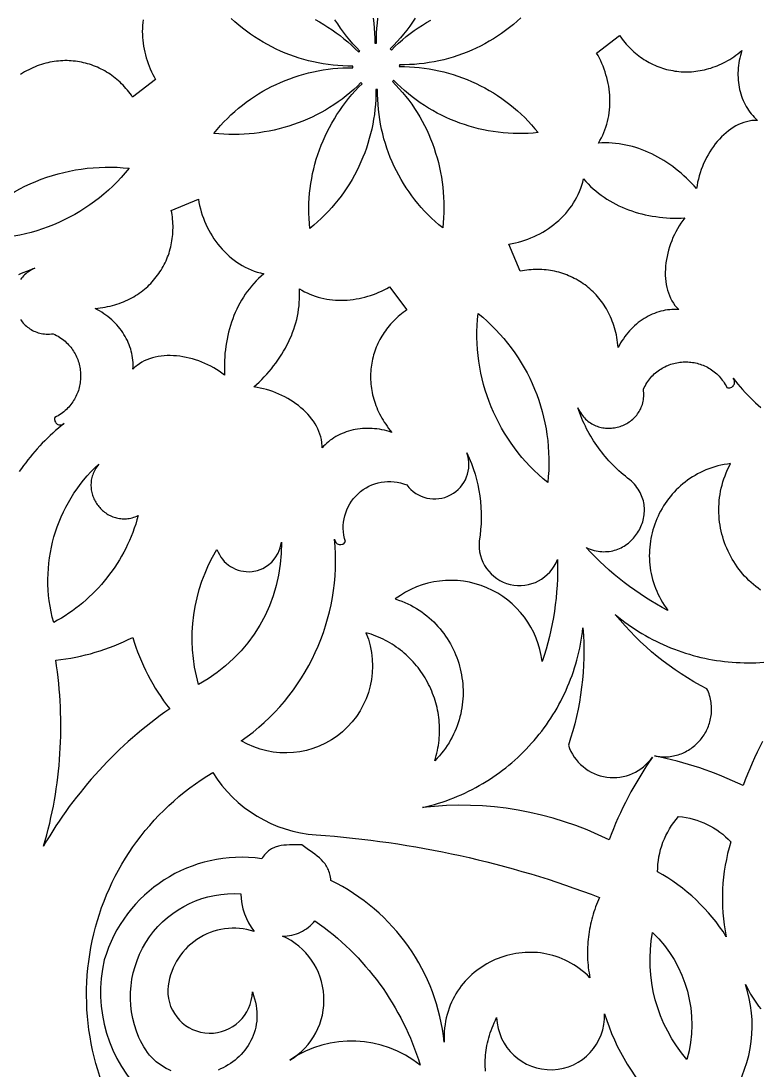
# Model space of a CAD drawing. Extents: x -340 to 340, y -265 to 265.
# Drawn here: x -31 to 33.5, y -87.5 to 3.9 of the extents above; entities that cross this region are included whole.
import ezdxf

# ---------------------------------------------------------------- set-up
doc = ezdxf.new("R2010")
doc.units = 0
doc.layers.add('LAYER_1', color=18, linetype='CONTINUOUS')

msp = doc.modelspace()

# ---------------------------------------------------------------- linework, layer by layer
at = {"layer": 'LAYER_1'}
for points in [[(-20.315, 4.05), (-20.344, 3.795), (-20.364, 3.539), (-20.376, 3.282), (-20.379, 3.025), (-20.373, 2.767), (-20.359, 2.509), (-20.337, 2.252), (-20.306, 1.995), (-20.268, 1.739), (-20.221, 1.484), (-20.167, 1.23), (-20.105, 0.978), (-20.035, 0.729), (-19.957, 0.481), (-19.873, 0.236), (-19.781, -0.006), (-19.681, -0.244), (-19.575, -0.48), (-19.462, -0.711), (-19.342, -0.939), (-19.216, -1.162), (-21.221, -2.692), (-21.331, -2.533), (-21.444, -2.378), (-21.56, -2.226), (-21.679, -2.079), (-21.802, -1.934), (-21.928, -1.794), (-22.057, -1.658), (-22.188, -1.525), (-22.323, -1.396), (-22.46, -1.271), (-22.6, -1.151), (-22.743, -1.034), (-22.888, -0.921), (-23.036, -0.812), (-23.186, -0.708), (-23.339, -0.607), (-23.493, -0.511), (-23.65, -0.419), (-23.809, -0.331), (-23.97, -0.247), (-24.133, -0.168), (-24.298, -0.093), (-24.465, -0.023), (-24.633, 0.043), (-24.803, 0.105), (-24.975, 0.162), (-25.148, 0.214), (-25.322, 0.262), (-25.498, 0.305), (-25.675, 0.344), (-25.853, 0.378), (-26.032, 0.407), (-26.213, 0.431), (-26.394, 0.451), (-26.576, 0.466), (-26.759, 0.476), (-26.942, 0.481), (-27.127, 0.481), (-27.311, 0.476), (-27.497, 0.466), (-27.682, 0.451), (-27.869, 0.431), (-28.055, 0.406), (-28.241, 0.376), (-28.428, 0.34), (-28.614, 0.3), (-28.801, 0.254), (-28.987, 0.202), (-29.173, 0.146), (-29.359, 0.084), (-29.545, 0.016), (-29.73, -0.057), (-29.915, -0.135), (-30.098, -0.219), (-30.282, -0.308), (-30.464, -0.403), (-30.646, -0.504), (-30.827, -0.61), (-31.007, -0.722)], [(12.624, 4.211), (12.305, 3.92), (11.978, 3.639), (11.643, 3.368), (11.302, 3.107), (10.953, 2.856), (10.598, 2.615), (10.236, 2.385), (9.868, 2.165), (9.494, 1.955), (9.114, 1.757), (8.729, 1.569), (8.339, 1.392), (7.944, 1.226), (7.544, 1.071), (7.14, 0.927), (6.731, 0.795), (6.319, 0.674), (5.902, 0.564), (5.483, 0.467), (5.06, 0.381), (4.634, 0.307), (4.206, 0.245), (3.775, 0.195), (3.342, 0.158), (2.907, 0.133), (2.471, 0.12), (2.033, 0.12), (2.035, 0.045), (2.031, -0.03), (2.469, -0.033), (2.905, -0.048), (3.34, -0.075), (3.772, -0.115), (4.203, -0.167), (4.631, -0.231), (5.056, -0.307), (5.479, -0.395), (5.899, -0.494), (6.315, -0.605), (6.727, -0.728), (7.136, -0.862), (7.541, -1.008), (7.941, -1.164), (8.337, -1.332), (8.728, -1.511), (9.115, -1.701), (9.495, -1.901), (9.871, -2.113), (10.24, -2.335), (10.604, -2.567), (10.961, -2.81), (11.312, -3.063), (11.657, -3.327), (11.994, -3.6), (12.324, -3.884), (12.647, -4.177), (12.962, -4.481), (13.269, -4.794), (13.568, -5.116), (13.859, -5.449), (14.141, -5.79), (13.7, -5.83), (13.26, -5.858), (12.82, -5.872), (12.382, -5.875), (11.945, -5.864), (11.51, -5.841), (11.076, -5.806), (10.644, -5.759), (10.215, -5.699), (9.788, -5.628), (9.364, -5.545), (8.943, -5.45), (8.526, -5.343), (8.111, -5.224), (7.701, -5.095), (7.294, -4.953), (6.892, -4.801), (6.494, -4.637), (6.101, -4.462), (5.713, -4.276), (5.33, -4.08), (4.953, -3.872), (4.581, -3.654), (4.215, -3.425), (3.855, -3.186), (3.502, -2.937), (3.156, -2.677), (2.816, -2.407), (2.483, -2.127), (2.158, -1.837), (1.84, -1.537), (1.531, -1.227), (1.48, -1.282), (1.425, -1.333), (1.733, -1.645), (2.03, -1.965), (2.316, -2.293), (2.592, -2.628), (2.858, -2.971), (3.113, -3.321), (3.357, -3.677), (3.59, -4.04), (3.813, -4.41), (4.024, -4.786), (4.225, -5.167), (4.415, -5.554), (4.594, -5.946), (4.761, -6.344), (4.918, -6.746), (5.063, -7.153), (5.198, -7.565), (5.321, -7.98), (5.432, -8.4), (5.532, -8.823), (5.621, -9.249), (5.698, -9.679), (5.764, -10.111), (5.818, -10.546), (5.86, -10.984), (5.891, -11.424), (5.91, -11.866), (5.917, -12.309), (5.912, -12.754), (5.895, -13.2), (5.866, -13.647), (5.826, -14.095), (5.488, -13.818), (5.159, -13.532), (4.84, -13.238), (4.53, -12.934), (4.229, -12.623), (3.939, -12.304), (3.658, -11.977), (3.387, -11.642), (3.126, -11.301), (2.875, -10.952), (2.634, -10.597), (2.404, -10.235), (2.184, -9.867), (1.974, -9.493), (1.775, -9.113), (1.587, -8.728), (1.41, -8.338), (1.244, -7.943), (1.089, -7.543), (0.946, -7.139), (0.813, -6.73), (0.693, -6.318), (0.583, -5.901), (0.486, -5.482), (0.4, -5.059), (0.326, -4.633), (0.264, -4.205), (0.214, -3.774), (0.177, -3.341), (0.151, -2.906), (0.139, -2.47), (0.139, -2.032), (0.064, -2.034), (-0.011, -2.03), (-0.014, -2.468), (-0.029, -2.904), (-0.057, -3.339), (-0.096, -3.771), (-0.148, -4.202), (-0.212, -4.63), (-0.288, -5.055), (-0.376, -5.478), (-0.475, -5.898), (-0.587, -6.314), (-0.709, -6.727), (-0.843, -7.135), (-0.989, -7.54), (-1.145, -7.941), (-1.313, -8.336), (-1.492, -8.728), (-1.682, -9.114), (-1.882, -9.495), (-2.094, -9.87), (-2.316, -10.239), (-2.548, -10.603), (-2.791, -10.961), (-3.044, -11.311), (-3.308, -11.656), (-3.581, -11.993), (-3.865, -12.323), (-4.158, -12.646), (-4.462, -12.961), (-4.775, -13.268), (-5.097, -13.567), (-5.43, -13.858), (-5.771, -14.14), (-5.812, -13.699), (-5.839, -13.259), (-5.854, -12.819), (-5.856, -12.381), (-5.845, -11.944), (-5.822, -11.509), (-5.787, -11.075), (-5.74, -10.643), (-5.681, -10.214), (-5.609, -9.787), (-5.526, -9.363), (-5.431, -8.942), (-5.324, -8.525), (-5.206, -8.111), (-5.076, -7.7), (-4.935, -7.294), (-4.782, -6.891), (-4.618, -6.494), (-4.443, -6.1), (-4.258, -5.712), (-4.061, -5.329), (-3.854, -4.952), (-3.635, -4.58), (-3.407, -4.214), (-3.167, -3.855), (-2.918, -3.501), (-2.658, -3.155), (-2.388, -2.815), (-2.108, -2.482), (-1.818, -2.157), (-1.518, -1.84), (-1.208, -1.53), (-1.264, -1.479), (-1.314, -1.424), (-1.627, -1.732), (-1.948, -2.03), (-2.278, -2.317), (-2.616, -2.594), (-2.961, -2.861), (-3.315, -3.117), (-3.675, -3.363), (-4.043, -3.598), (-4.417, -3.822), (-4.798, -4.036), (-5.185, -4.239), (-5.577, -4.431), (-5.975, -4.612), (-6.378, -4.782), (-6.785, -4.94), (-7.198, -5.088), (-7.614, -5.224), (-8.034, -5.349), (-8.458, -5.462), (-8.885, -5.564), (-9.315, -5.654), (-9.747, -5.732), (-10.182, -5.799), (-10.619, -5.853), (-11.058, -5.896), (-11.498, -5.927), (-11.939, -5.945), (-12.38, -5.952), (-12.822, -5.946), (-13.265, -5.927), (-13.707, -5.897), (-14.149, -5.853), (-13.865, -5.513), (-13.573, -5.182), (-13.273, -4.86), (-12.964, -4.548), (-12.648, -4.246), (-12.324, -3.953), (-11.993, -3.671), (-11.654, -3.398), (-11.309, -3.135), (-10.957, -2.883), (-10.598, -2.641), (-10.234, -2.41), (-9.863, -2.189), (-9.487, -1.978), (-9.105, -1.779), (-8.719, -1.59), (-8.327, -1.412), (-7.93, -1.246), (-7.529, -1.09), (-7.124, -0.946), (-6.714, -0.814), (-6.301, -0.692), (-5.884, -0.583), (-5.464, -0.485), (-5.041, -0.399), (-4.615, -0.325), (-4.186, -0.263), (-3.756, -0.213), (-3.322, -0.176), (-2.888, -0.151), (-2.451, -0.138), (-2.013, -0.138), (-2.015, -0.063), (-2.011, 0.012), (-2.449, 0.015), (-2.885, 0.03), (-3.32, 0.057), (-3.752, 0.097), (-4.183, 0.149), (-4.611, 0.213), (-5.037, 0.289), (-5.459, 0.377), (-5.879, 0.476), (-6.295, 0.587), (-6.708, 0.71), (-7.116, 0.844), (-7.521, 0.99), (-7.922, 1.146), (-8.318, 1.314), (-8.709, 1.493), (-9.095, 1.683), (-9.476, 1.883), (-9.851, 2.095), (-10.221, 2.317), (-10.584, 2.549), (-10.942, 2.792), (-11.293, 3.045), (-11.637, 3.309), (-11.974, 3.582), (-12.304, 3.866), (-12.627, 4.159)], [(-5.311, 4.062), (-4.933, 3.854), (-4.561, 3.636), (-4.195, 3.408), (-3.836, 3.168), (-3.482, 2.919), (-3.136, 2.659), (-2.796, 2.389), (-2.463, 2.109), (-2.138, 1.819), (-1.821, 1.519), (-1.511, 1.209), (-1.46, 1.265), (-1.406, 1.315), (-1.713, 1.628), (-2.011, 1.949), (-2.298, 2.278), (-2.575, 2.616), (-2.842, 2.962), (-3.098, 3.316), (-3.344, 3.676), (-3.579, 4.044)], [(-0.244, 4.187), (-0.194, 3.756), (-0.157, 3.323), (-0.132, 2.888), (-0.119, 2.452), (-0.119, 2.014), (-0.044, 2.016), (0.031, 2.012), (0.034, 2.45), (0.049, 2.886), (0.076, 3.321), (0.116, 3.753), (0.168, 4.184)], [(3.426, 4.196), (3.187, 3.837), (2.938, 3.483), (2.678, 3.137), (2.408, 2.797), (2.128, 2.464), (1.838, 2.139), (1.538, 1.822), (1.228, 1.512), (1.283, 1.461), (1.334, 1.406), (1.646, 1.714), (1.966, 2.011), (2.294, 2.298), (2.629, 2.574), (2.972, 2.839), (3.322, 3.094), (3.678, 3.338), (4.041, 3.571), (4.411, 3.794), (4.786, 4.006)], [(-31.135, -18.147), (-30.911, -18.045), (-30.686, -17.947), (-30.458, -17.854), (-30.228, -17.765), (-29.997, -17.68), (-29.763, -17.6), (-29.907, -17.669), (-30.045, -17.742), (-30.176, -17.82), (-30.301, -17.903), (-30.419, -17.989), (-30.532, -18.08), (-30.637, -18.174), (-30.737, -18.271), (-30.831, -18.372), (-30.918, -18.476), (-31, -18.583)], [(-30.99, -22.076), (-30.917, -22.18), (-30.839, -22.281), (-30.757, -22.379), (-30.67, -22.473), (-30.58, -22.563), (-30.485, -22.649), (-30.386, -22.731), (-30.284, -22.809), (-30.177, -22.883), (-30.067, -22.952), (-29.952, -23.016), (-29.834, -23.075), (-29.713, -23.128), (-29.587, -23.177), (-29.458, -23.219), (-29.326, -23.256), (-29.19, -23.287), (-29.05, -23.311), (-28.907, -23.329), (-28.761, -23.34), (-28.612, -23.345), (-28.459, -23.343), (-28.303, -23.333), (-28.144, -23.316), (-28, -23.383), (-27.861, -23.454), (-27.726, -23.53), (-27.596, -23.609), (-27.47, -23.692), (-27.348, -23.779), (-27.231, -23.87), (-27.118, -23.964), (-27.01, -24.062), (-26.906, -24.162), (-26.807, -24.266), (-26.712, -24.372), (-26.622, -24.482), (-26.536, -24.594), (-26.454, -24.708), (-26.377, -24.825), (-26.305, -24.945), (-26.237, -25.066), (-26.173, -25.189), (-26.114, -25.314), (-26.06, -25.441), (-26.009, -25.569), (-25.964, -25.699), (-25.923, -25.83), (-25.886, -25.963), (-25.854, -26.096), (-25.827, -26.23), (-25.804, -26.365), (-25.785, -26.501), (-25.771, -26.637), (-25.761, -26.774), (-25.756, -26.91), (-25.756, -27.047), (-25.76, -27.184), (-25.769, -27.321), (-25.782, -27.457), (-25.799, -27.593), (-25.821, -27.728), (-25.848, -27.863), (-25.879, -27.996), (-25.915, -28.129), (-25.955, -28.261), (-26, -28.391), (-26.05, -28.52), (-26.104, -28.647), (-26.162, -28.773), (-26.225, -28.897), (-26.293, -29.019), (-26.365, -29.139), (-26.442, -29.257), (-26.523, -29.372), (-26.609, -29.485), (-26.7, -29.595), (-26.795, -29.703), (-26.895, -29.807), (-26.999, -29.909), (-27.108, -30.008), (-27.221, -30.103), (-27.339, -30.195), (-27.462, -30.283), (-27.589, -30.368), (-27.721, -30.449), (-27.857, -30.525), (-27.998, -30.598), (-28.021, -30.689), (-28.027, -30.776), (-28.018, -30.859), (-27.996, -30.937), (-27.961, -31.008), (-27.916, -31.073), (-27.861, -31.13), (-27.799, -31.178), (-27.73, -31.216), (-27.656, -31.243), (-27.579, -31.258), (-27.499, -31.261), (-27.419, -31.25), (-27.34, -31.225), (-27.262, -31.184), (-27.189, -31.127), (-27.442, -31.331), (-27.69, -31.538), (-27.935, -31.749), (-28.176, -31.964), (-28.412, -32.182), (-28.645, -32.404), (-28.873, -32.629), (-29.097, -32.858), (-29.317, -33.09), (-29.533, -33.325), (-29.744, -33.564), (-29.951, -33.805), (-30.154, -34.05), (-30.352, -34.297), (-30.546, -34.548), (-30.736, -34.801), (-30.922, -35.058), (-31.103, -35.317)], [(33.524, -45.645), (33.309, -45.488), (33.1, -45.326), (32.896, -45.157), (32.698, -44.982), (32.506, -44.801), (32.32, -44.615), (32.139, -44.423), (31.965, -44.226), (31.797, -44.024), (31.636, -43.817), (31.48, -43.605), (31.331, -43.389), (31.189, -43.168), (31.054, -42.944), (30.925, -42.715), (30.804, -42.483), (30.689, -42.246), (30.582, -42.007), (30.482, -41.764), (30.389, -41.518), (30.304, -41.269), (30.226, -41.017), (30.156, -40.763), (30.094, -40.507), (30.04, -40.248), (29.994, -39.987), (29.956, -39.724), (29.926, -39.46), (29.904, -39.194), (29.891, -38.927), (29.887, -38.659), (29.891, -38.39), (29.904, -38.12), (29.926, -37.849), (29.956, -37.578), (29.996, -37.307), (30.045, -37.036), (30.104, -36.764), (30.171, -36.493), (30.249, -36.223), (30.336, -35.953), (30.432, -35.684), (30.539, -35.417), (30.655, -35.15), (30.781, -34.885), (30.918, -34.621), (30.632, -34.66), (30.351, -34.708), (30.074, -34.765), (29.802, -34.831), (29.535, -34.906), (29.273, -34.989), (29.016, -35.08), (28.765, -35.179), (28.518, -35.286), (28.277, -35.401), (28.041, -35.522), (27.811, -35.652), (27.586, -35.788), (27.367, -35.931), (27.153, -36.08), (26.946, -36.236), (26.744, -36.398), (26.548, -36.566), (26.358, -36.74), (26.175, -36.92), (25.998, -37.105), (25.827, -37.295), (25.662, -37.49), (25.504, -37.691), (25.352, -37.895), (25.207, -38.105), (25.069, -38.318), (24.938, -38.536), (24.813, -38.757), (24.696, -38.982), (24.586, -39.211), (24.482, -39.443), (24.386, -39.678), (24.297, -39.916), (24.216, -40.156), (24.142, -40.399), (24.076, -40.645), (24.017, -40.892), (23.967, -41.142), (23.923, -41.393), (23.888, -41.645), (23.861, -41.899), (23.842, -42.154), (23.831, -42.41), (23.828, -42.667), (23.834, -42.924), (23.848, -43.182), (23.87, -43.44), (23.901, -43.697), (23.941, -43.955), (23.99, -44.212), (24.047, -44.468), (24.113, -44.724), (24.188, -44.978), (24.272, -45.231), (24.366, -45.483), (24.468, -45.733), (24.58, -45.982), (24.702, -46.228), (24.833, -46.472), (24.973, -46.714), (25.123, -46.953), (25.283, -47.19), (25.453, -47.423), (24.952, -47.157), (24.459, -46.88), (23.972, -46.592), (23.492, -46.294), (23.018, -45.985), (22.552, -45.666), (22.094, -45.336), (21.643, -44.997), (21.199, -44.647), (20.763, -44.288), (20.336, -43.919), (19.916, -43.54), (19.505, -43.152), (19.103, -42.755), (18.709, -42.348), (18.324, -41.933), (18.498, -42.01), (18.672, -42.078), (18.845, -42.136), (19.017, -42.185), (19.187, -42.225), (19.356, -42.257), (19.524, -42.279), (19.689, -42.293), (19.853, -42.299), (20.015, -42.297), (20.175, -42.288), (20.332, -42.27), (20.488, -42.245), (20.64, -42.213), (20.79, -42.175), (20.937, -42.129), (21.082, -42.077), (21.223, -42.018), (21.361, -41.953), (21.496, -41.883), (21.627, -41.806), (21.755, -41.724), (21.879, -41.637), (21.999, -41.545), (22.115, -41.448), (22.228, -41.346), (22.335, -41.239), (22.439, -41.129), (22.538, -41.014), (22.632, -40.895), (22.722, -40.773), (22.807, -40.647), (22.886, -40.518), (22.961, -40.386), (23.03, -40.251), (23.094, -40.114), (23.152, -39.974), (23.204, -39.832), (23.251, -39.688), (23.292, -39.542), (23.326, -39.394), (23.354, -39.245), (23.376, -39.095), (23.392, -38.944), (23.4, -38.792), (23.402, -38.64), (23.398, -38.487), (23.386, -38.334), (23.367, -38.181), (23.34, -38.029), (23.306, -37.877), (23.265, -37.725), (23.216, -37.575), (23.159, -37.425), (23.094, -37.277), (23.021, -37.13), (22.939, -36.985), (22.85, -36.842), (22.752, -36.701), (22.645, -36.563), (22.529, -36.427), (22.405, -36.293), (22.271, -36.163), (22.129, -36.036), (21.932, -35.886), (21.738, -35.733), (21.548, -35.576), (21.361, -35.416), (21.177, -35.252), (20.997, -35.086), (20.82, -34.916), (20.646, -34.743), (20.476, -34.566), (20.309, -34.387), (20.146, -34.205), (19.986, -34.019), (19.83, -33.831), (19.678, -33.64), (19.529, -33.446), (19.384, -33.249), (19.242, -33.049), (19.105, -32.847), (18.971, -32.643), (18.841, -32.435), (18.715, -32.226), (18.593, -32.013), (18.475, -31.799), (18.361, -31.582), (18.251, -31.363), (18.145, -31.141), (18.044, -30.918), (17.946, -30.692), (17.853, -30.464), (17.764, -30.235), (17.679, -30.003), (17.598, -29.769), (17.667, -29.914), (17.741, -30.051), (17.819, -30.183), (17.901, -30.307), (17.988, -30.426), (18.078, -30.538), (18.172, -30.644), (18.27, -30.744), (18.371, -30.837), (18.475, -30.925), (18.581, -31.006), (18.691, -31.082), (18.803, -31.151), (18.918, -31.215), (19.034, -31.273), (19.153, -31.325), (19.273, -31.372), (19.395, -31.413), (19.518, -31.448), (19.642, -31.478), (19.768, -31.502), (19.894, -31.521), (20.021, -31.534), (20.148, -31.543), (20.275, -31.545), (20.402, -31.543), (20.529, -31.536), (20.656, -31.523), (20.782, -31.506), (20.907, -31.483), (21.032, -31.456), (21.155, -31.424), (21.277, -31.387), (21.397, -31.345), (21.516, -31.298), (21.632, -31.247), (21.747, -31.191), (21.859, -31.131), (21.968, -31.066), (22.075, -30.997), (22.179, -30.923), (22.28, -30.845), (22.377, -30.763), (22.471, -30.677), (22.561, -30.586), (22.648, -30.492), (22.73, -30.393), (22.808, -30.29), (22.882, -30.184), (22.95, -30.073), (23.014, -29.959), (23.073, -29.841), (23.127, -29.719), (23.175, -29.594), (23.218, -29.465), (23.254, -29.332), (23.285, -29.196), (23.31, -29.057), (23.328, -28.914), (23.339, -28.768), (23.344, -28.618), (23.341, -28.465), (23.332, -28.31), (23.315, -28.151), (23.382, -28.007), (23.453, -27.868), (23.528, -27.733), (23.608, -27.602), (23.691, -27.476), (23.778, -27.354), (23.869, -27.237), (23.963, -27.125), (24.06, -27.016), (24.161, -26.913), (24.264, -26.813), (24.371, -26.718), (24.48, -26.628), (24.592, -26.542), (24.707, -26.461), (24.824, -26.384), (24.943, -26.311), (25.064, -26.243), (25.188, -26.18), (25.313, -26.121), (25.44, -26.066), (25.568, -26.016), (25.698, -25.97), (25.829, -25.929), (25.961, -25.893), (26.095, -25.861), (26.229, -25.833), (26.364, -25.81), (26.5, -25.791), (26.636, -25.777), (26.772, -25.768), (26.909, -25.763), (27.046, -25.762), (27.183, -25.766), (27.319, -25.775), (27.456, -25.788), (27.591, -25.806), (27.727, -25.828), (27.861, -25.855), (27.995, -25.886), (28.128, -25.922), (28.259, -25.962), (28.39, -26.007), (28.518, -26.056), (28.646, -26.11), (28.772, -26.169), (28.896, -26.232), (29.018, -26.299), (29.137, -26.372), (29.255, -26.448), (29.371, -26.53), (29.484, -26.616), (29.594, -26.706), (29.701, -26.801), (29.806, -26.901), (29.908, -27.005), (30.006, -27.114), (30.102, -27.228), (30.193, -27.346), (30.282, -27.468), (30.366, -27.595), (30.447, -27.727), (30.524, -27.864), (30.597, -28.005), (30.687, -28.027), (30.774, -28.034), (30.857, -28.025), (30.935, -28.002), (31.007, -27.968), (31.072, -27.922), (31.128, -27.868), (31.176, -27.805), (31.214, -27.737), (31.241, -27.663), (31.257, -27.585), (31.26, -27.506), (31.249, -27.426), (31.224, -27.346), (31.183, -27.269), (31.126, -27.195), (31.33, -27.448), (31.537, -27.697), (31.748, -27.942), (31.963, -28.182), (32.181, -28.419), (32.403, -28.651), (32.628, -28.879), (32.857, -29.103), (33.089, -29.323), (33.324, -29.539), (33.562, -29.75)], [(33.708, -58.843), (33.465, -59.307), (33.231, -59.776), (33.006, -60.249), (32.789, -60.727), (32.58, -61.209), (32.38, -61.695), (32.188, -62.185), (32.006, -62.679), (31.543, -62.461), (31.078, -62.249), (30.609, -62.046), (30.138, -61.849), (29.663, -61.661), (29.186, -61.479), (28.706, -61.306), (28.223, -61.139), (27.738, -60.981), (27.25, -60.83), (26.76, -60.687), (26.268, -60.551), (25.773, -60.424), (25.277, -60.304), (24.778, -60.192), (24.277, -60.087), (24.433, -60.116), (24.589, -60.139), (24.743, -60.156), (24.895, -60.168), (25.047, -60.173), (25.197, -60.174), (25.346, -60.169), (25.493, -60.158), (25.639, -60.143), (25.783, -60.122), (25.925, -60.096), (26.065, -60.066), (26.204, -60.03), (26.34, -59.99), (26.474, -59.946), (26.607, -59.897), (26.737, -59.843), (26.864, -59.786), (26.989, -59.724), (27.112, -59.658), (27.233, -59.588), (27.35, -59.514), (27.465, -59.437), (27.577, -59.355), (27.686, -59.271), (27.793, -59.182), (27.896, -59.091), (27.996, -58.996), (28.093, -58.898), (28.187, -58.797), (28.277, -58.693), (28.364, -58.586), (28.447, -58.476), (28.527, -58.364), (28.603, -58.249), (28.675, -58.131), (28.744, -58.012), (28.809, -57.89), (28.869, -57.766), (28.926, -57.639), (28.978, -57.511), (29.026, -57.381), (29.07, -57.25), (29.11, -57.116), (29.145, -56.982), (29.175, -56.845), (29.201, -56.708), (29.222, -56.569), (29.239, -56.429), (29.25, -56.288), (29.257, -56.146), (29.258, -56.003), (29.255, -55.86), (29.246, -55.715), (29.232, -55.571), (29.213, -55.426), (29.188, -55.28), (29.158, -55.135), (29.122, -54.989), (29.08, -54.843), (29.033, -54.698), (28.98, -54.552), (28.921, -54.407), (28.856, -54.262), (28.282, -53.956), (27.717, -53.636), (27.161, -53.302), (26.614, -52.954), (26.077, -52.592), (25.549, -52.218), (25.032, -51.829), (24.524, -51.428), (24.027, -51.015), (23.541, -50.588), (23.065, -50.149), (22.601, -49.698), (22.148, -49.235), (21.707, -48.761), (21.277, -48.275), (20.86, -47.777), (21.138, -48.005), (21.42, -48.227), (21.705, -48.442), (21.994, -48.651), (22.286, -48.854), (22.581, -49.051), (22.879, -49.241), (23.18, -49.425), (23.484, -49.603), (23.791, -49.775), (24.101, -49.94), (24.413, -50.099), (24.728, -50.251), (25.045, -50.397), (25.364, -50.537), (25.686, -50.67), (26.01, -50.797), (26.336, -50.918), (26.664, -51.032), (26.993, -51.139), (27.325, -51.241), (27.657, -51.335), (27.992, -51.424), (28.328, -51.506), (28.665, -51.581), (29.004, -51.65), (29.343, -51.713), (29.684, -51.769), (30.025, -51.818), (30.368, -51.861), (30.711, -51.898), (31.055, -51.927), (31.399, -51.951), (31.744, -51.968), (32.089, -51.978), (32.434, -51.981), (32.78, -51.978), (33.125, -51.969), (33.471, -51.953), (33.816, -51.93)]]:
    msp.add_lwpolyline(points, dxfattribs=at)
for points in [[(21.346, 2.52), (21.459, 2.364), (21.575, 2.213), (21.695, 2.065), (21.817, 1.921), (21.943, 1.781), (22.072, 1.644), (22.204, 1.511), (22.338, 1.383), (22.476, 1.258), (22.616, 1.137), (22.758, 1.02), (22.904, 0.907), (23.051, 0.799), (23.201, 0.694), (23.354, 0.594), (23.509, 0.497), (23.666, 0.405), (23.825, 0.317), (23.986, 0.234), (24.149, 0.155), (24.313, 0.08), (24.48, 0.009), (24.648, -0.057), (24.818, -0.118), (24.99, -0.175), (25.163, -0.228), (25.337, -0.276), (25.513, -0.319), (25.69, -0.357), (25.868, -0.391), (26.048, -0.421), (26.228, -0.445), (26.409, -0.465), (26.591, -0.48), (26.774, -0.489), (26.958, -0.495), (27.142, -0.495), (27.327, -0.49), (27.512, -0.48), (27.698, -0.465), (27.884, -0.445), (28.07, -0.42), (28.257, -0.389), (28.443, -0.354), (28.63, -0.313), (28.816, -0.267), (29.003, -0.216), (29.189, -0.159), (29.375, -0.097), (29.56, -0.03), (29.745, 0.043), (29.93, 0.121), (30.114, 0.205), (30.297, 0.295), (30.48, 0.39), (30.661, 0.49), (30.842, 0.596), (31.022, 0.708), (31.201, 0.826), (31.379, 0.95), (31.555, 1.079), (31.73, 1.214), (31.904, 1.355), (31.835, 1.141), (31.774, 0.927), (31.721, 0.712), (31.675, 0.497), (31.637, 0.281), (31.606, 0.067), (31.583, -0.148), (31.567, -0.362), (31.558, -0.574), (31.557, -0.786), (31.563, -0.997), (31.576, -1.206), (31.596, -1.413), (31.623, -1.618), (31.657, -1.821), (31.698, -2.021), (31.746, -2.219), (31.801, -2.414), (31.863, -2.606), (31.932, -2.794), (32.007, -2.979), (32.089, -3.161), (32.177, -3.338), (32.273, -3.511), (32.374, -3.68), (32.482, -3.844), (32.597, -4.003), (32.718, -4.157), (32.845, -4.306), (32.979, -4.45), (33.119, -4.587), (33.265, -4.719), (33.141, -4.719), (33.018, -4.723), (32.896, -4.731), (32.774, -4.744), (32.532, -4.782), (32.293, -4.837), (32.057, -4.907), (31.825, -4.993), (31.596, -5.093), (31.371, -5.207), (31.151, -5.335), (30.935, -5.475), (30.724, -5.628), (30.518, -5.793), (30.318, -5.969), (30.123, -6.155), (29.935, -6.352), (29.753, -6.558), (29.578, -6.773), (29.409, -6.996), (29.248, -7.227), (29.095, -7.465), (28.949, -7.71), (28.812, -7.96), (28.683, -8.216), (28.563, -8.477), (28.451, -8.743), (28.35, -9.012), (28.257, -9.284), (28.175, -9.558), (28.103, -9.835), (28.042, -10.113), (27.991, -10.392), (27.952, -10.671), (27.737, -10.434), (27.518, -10.202), (27.295, -9.976), (27.067, -9.757), (26.835, -9.543), (26.599, -9.335), (26.359, -9.134), (26.114, -8.94), (25.866, -8.753), (25.615, -8.572), (25.359, -8.399), (25.101, -8.232), (24.839, -8.074), (24.574, -7.923), (24.305, -7.779), (24.034, -7.644), (23.76, -7.517), (23.483, -7.398), (23.204, -7.288), (22.922, -7.186), (22.637, -7.093), (22.351, -7.01), (22.062, -6.935), (21.771, -6.869), (21.479, -6.813), (21.184, -6.767), (20.888, -6.731), (20.591, -6.704), (20.292, -6.688), (19.992, -6.682), (19.69, -6.687), (19.388, -6.702), (19.522, -6.48), (19.647, -6.253), (19.762, -6.022), (19.866, -5.788), (19.961, -5.55), (20.046, -5.308), (20.122, -5.064), (20.188, -4.817), (20.244, -4.568), (20.292, -4.316), (20.33, -4.063), (20.359, -3.809), (20.38, -3.553), (20.391, -3.296), (20.394, -3.038), (20.389, -2.781), (20.375, -2.523), (20.352, -2.265), (20.322, -2.008), (20.283, -1.752), (20.237, -1.497), (20.182, -1.244), (20.12, -0.992), (20.05, -0.742), (19.973, -0.495), (19.888, -0.25), (19.796, -0.008), (19.697, 0.231), (19.591, 0.466), (19.478, 0.698), (19.358, 0.925), (19.231, 1.148), (21.237, 2.678)], [(18.287, -10.038), (18.495, -10.258), (18.711, -10.471), (18.932, -10.675), (19.16, -10.872), (19.394, -11.06), (19.633, -11.24), (19.878, -11.413), (20.128, -11.578), (20.384, -11.735), (20.645, -11.884), (20.91, -12.025), (21.18, -12.158), (21.454, -12.283), (21.732, -12.401), (22.014, -12.511), (22.301, -12.613), (22.59, -12.707), (22.883, -12.794), (23.179, -12.873), (23.479, -12.944), (23.781, -13.007), (24.085, -13.063), (24.392, -13.111), (24.701, -13.152), (25.012, -13.185), (25.325, -13.21), (25.639, -13.228), (25.955, -13.238), (26.272, -13.241), (26.59, -13.236), (26.909, -13.223), (26.739, -13.448), (26.577, -13.68), (26.423, -13.92), (26.277, -14.166), (26.139, -14.419), (26.011, -14.676), (25.891, -14.939), (25.78, -15.205), (25.678, -15.475), (25.586, -15.748), (25.504, -16.023), (25.432, -16.3), (25.37, -16.577), (25.318, -16.855), (25.277, -17.133), (25.246, -17.41), (25.226, -17.685), (25.218, -17.959), (25.221, -18.229), (25.236, -18.496), (25.262, -18.759), (25.301, -19.018), (25.351, -19.271), (25.414, -19.518), (25.49, -19.759), (25.579, -19.993), (25.68, -20.218), (25.795, -20.436), (25.924, -20.644), (26.066, -20.843), (26.142, -20.939), (26.222, -21.032), (26.305, -21.122), (26.392, -21.21), (26.196, -21.198), (25.999, -21.196), (25.803, -21.201), (25.608, -21.215), (25.413, -21.238), (25.219, -21.268), (25.027, -21.306), (24.835, -21.352), (24.645, -21.406), (24.457, -21.468), (24.27, -21.537), (24.085, -21.613), (23.903, -21.697), (23.723, -21.788), (23.546, -21.886), (23.371, -21.99), (23.2, -22.102), (23.031, -22.22), (22.866, -22.345), (22.705, -22.476), (22.547, -22.613), (22.393, -22.757), (22.243, -22.907), (22.098, -23.063), (21.957, -23.224), (21.821, -23.392), (21.69, -23.564), (21.563, -23.743), (21.442, -23.927), (21.327, -24.116), (21.217, -24.31), (21.113, -24.509), (21.091, -24.284), (21.064, -24.062), (21.032, -23.844), (20.994, -23.629), (20.952, -23.417), (20.904, -23.209), (20.852, -23.004), (20.795, -22.802), (20.734, -22.604), (20.668, -22.409), (20.597, -22.218), (20.522, -22.03), (20.443, -21.846), (20.359, -21.666), (20.271, -21.489), (20.179, -21.315), (20.083, -21.146), (19.984, -20.98), (19.88, -20.817), (19.772, -20.659), (19.661, -20.504), (19.547, -20.353), (19.428, -20.206), (19.307, -20.063), (19.182, -19.924), (19.053, -19.789), (18.922, -19.657), (18.787, -19.53), (18.65, -19.407), (18.509, -19.288), (18.366, -19.173), (18.22, -19.062), (18.071, -18.955), (17.919, -18.852), (17.765, -18.754), (17.609, -18.66), (17.45, -18.57), (17.289, -18.484), (17.126, -18.403), (16.96, -18.326), (16.793, -18.254), (16.623, -18.186), (16.452, -18.122), (16.279, -18.063), (16.104, -18.008), (15.927, -17.958), (15.749, -17.913), (15.57, -17.872), (15.389, -17.836), (15.207, -17.804), (15.023, -17.777), (14.839, -17.755), (14.653, -17.738), (14.467, -17.725), (14.279, -17.717), (14.091, -17.715), (13.902, -17.716), (13.712, -17.723), (13.522, -17.735), (13.331, -17.752), (13.14, -17.774), (12.949, -17.801), (12.757, -17.833), (12.565, -17.869), (11.591, -15.498), (11.869, -15.451), (12.147, -15.394), (12.424, -15.327), (12.699, -15.25), (12.972, -15.164), (13.242, -15.068), (13.509, -14.962), (13.773, -14.848), (14.034, -14.725), (14.29, -14.593), (14.542, -14.452), (14.789, -14.303), (15.03, -14.145), (15.266, -13.98), (15.496, -13.806), (15.719, -13.625), (15.936, -13.436), (16.145, -13.24), (16.346, -13.037), (16.539, -12.826), (16.724, -12.609), (16.9, -12.385), (17.067, -12.154), (17.224, -11.917), (17.371, -11.673), (17.508, -11.424), (17.633, -11.169), (17.748, -10.908), (17.85, -10.641), (17.941, -10.369), (18.019, -10.092), (18.085, -9.809)], [(-15.437, -11.869), (-15.38, -12.146), (-15.312, -12.423), (-15.236, -12.698), (-15.149, -12.971), (-15.053, -13.241), (-14.948, -13.508), (-14.834, -13.773), (-14.71, -14.033), (-14.578, -14.289), (-14.437, -14.541), (-14.288, -14.788), (-14.131, -15.029), (-13.965, -15.265), (-13.792, -15.495), (-13.611, -15.718), (-13.422, -15.935), (-13.226, -16.144), (-13.022, -16.345), (-12.812, -16.539), (-12.594, -16.723), (-12.37, -16.899), (-12.139, -17.066), (-11.902, -17.223), (-11.659, -17.37), (-11.409, -17.507), (-11.154, -17.632), (-10.893, -17.747), (-10.626, -17.85), (-10.354, -17.94), (-10.077, -18.018), (-9.795, -18.084), (-10.023, -18.286), (-10.244, -18.494), (-10.456, -18.71), (-10.661, -18.931), (-10.857, -19.159), (-11.045, -19.393), (-11.226, -19.632), (-11.399, -19.877), (-11.563, -20.128), (-11.72, -20.383), (-11.869, -20.644), (-12.01, -20.909), (-12.143, -21.179), (-12.269, -21.453), (-12.386, -21.731), (-12.496, -22.014), (-12.598, -22.3), (-12.693, -22.589), (-12.779, -22.882), (-12.858, -23.179), (-12.929, -23.478), (-12.993, -23.78), (-13.048, -24.084), (-13.097, -24.391), (-13.137, -24.7), (-13.17, -25.011), (-13.195, -25.324), (-13.213, -25.639), (-13.223, -25.954), (-13.226, -26.271), (-13.221, -26.589), (-13.209, -26.908), (-13.433, -26.738), (-13.666, -26.576), (-13.906, -26.422), (-14.152, -26.276), (-14.404, -26.138), (-14.662, -26.01), (-14.924, -25.89), (-15.191, -25.779), (-15.46, -25.677), (-15.733, -25.585), (-16.008, -25.503), (-16.285, -25.431), (-16.563, -25.369), (-16.841, -25.317), (-17.119, -25.276), (-17.395, -25.245), (-17.671, -25.226), (-17.944, -25.217), (-18.214, -25.22), (-18.482, -25.235), (-18.745, -25.261), (-19.003, -25.3), (-19.256, -25.35), (-19.504, -25.414), (-19.744, -25.489), (-19.978, -25.578), (-20.204, -25.68), (-20.421, -25.795), (-20.63, -25.923), (-20.829, -26.065), (-20.924, -26.141), (-21.017, -26.221), (-21.108, -26.304), (-21.195, -26.391), (-21.184, -26.195), (-21.181, -25.999), (-21.187, -25.803), (-21.201, -25.607), (-21.223, -25.412), (-21.253, -25.218), (-21.292, -25.026), (-21.338, -24.834), (-21.392, -24.644), (-21.453, -24.456), (-21.522, -24.269), (-21.599, -24.084), (-21.682, -23.902), (-21.773, -23.722), (-21.871, -23.545), (-21.976, -23.37), (-22.087, -23.199), (-22.206, -23.03), (-22.33, -22.865), (-22.461, -22.704), (-22.599, -22.546), (-22.743, -22.392), (-22.892, -22.243), (-23.048, -22.097), (-23.21, -21.956), (-23.377, -21.82), (-23.55, -21.689), (-23.728, -21.563), (-23.912, -21.442), (-24.101, -21.326), (-24.295, -21.216), (-24.494, -21.112), (-24.269, -21.09), (-24.048, -21.063), (-23.83, -21.031), (-23.615, -20.993), (-23.403, -20.951), (-23.194, -20.904), (-22.989, -20.851), (-22.788, -20.794), (-22.59, -20.733), (-22.395, -20.667), (-22.204, -20.596), (-22.016, -20.521), (-21.832, -20.442), (-21.651, -20.358), (-21.474, -20.27), (-21.301, -20.178), (-21.131, -20.083), (-20.965, -19.983), (-20.803, -19.879), (-20.644, -19.772), (-20.49, -19.66), (-20.339, -19.546), (-20.192, -19.428), (-20.049, -19.306), (-19.91, -19.181), (-19.774, -19.053), (-19.643, -18.921), (-19.516, -18.787), (-19.392, -18.649), (-19.273, -18.508), (-19.158, -18.365), (-19.047, -18.219), (-18.94, -18.07), (-18.838, -17.918), (-18.739, -17.764), (-18.645, -17.608), (-18.555, -17.449), (-18.47, -17.288), (-18.388, -17.125), (-18.312, -16.959), (-18.239, -16.792), (-18.171, -16.622), (-18.107, -16.451), (-18.048, -16.278), (-17.994, -16.103), (-17.944, -15.926), (-17.898, -15.748), (-17.857, -15.569), (-17.821, -15.388), (-17.79, -15.206), (-17.763, -15.023), (-17.741, -14.838), (-17.723, -14.652), (-17.711, -14.466), (-17.703, -14.278), (-17.7, -14.09), (-17.702, -13.901), (-17.709, -13.711), (-17.721, -13.521), (-17.737, -13.331), (-17.759, -13.139), (-17.786, -12.948), (-17.818, -12.756), (-17.855, -12.565), (-15.484, -11.59)], [(2.693, -21.236), (2.534, -21.345), (2.379, -21.458), (2.227, -21.574), (2.079, -21.694), (1.935, -21.817), (1.795, -21.942), (1.659, -22.071), (1.526, -22.203), (1.397, -22.337), (1.272, -22.475), (1.151, -22.615), (1.035, -22.757), (0.922, -22.903), (0.813, -23.05), (0.708, -23.201), (0.608, -23.353), (0.512, -23.508), (0.42, -23.665), (0.332, -23.824), (0.248, -23.985), (0.169, -24.148), (0.094, -24.313), (0.024, -24.479), (-0.042, -24.648), (-0.104, -24.818), (-0.161, -24.989), (-0.213, -25.162), (-0.261, -25.336), (-0.304, -25.512), (-0.343, -25.689), (-0.377, -25.867), (-0.406, -26.047), (-0.431, -26.227), (-0.45, -26.408), (-0.465, -26.59), (-0.475, -26.773), (-0.48, -26.957), (-0.48, -27.141), (-0.475, -27.326), (-0.465, -27.511), (-0.45, -27.697), (-0.43, -27.883), (-0.405, -28.069), (-0.375, -28.256), (-0.339, -28.442), (-0.299, -28.629), (-0.253, -28.815), (-0.201, -29.002), (-0.145, -29.188), (-0.083, -29.374), (-0.015, -29.559), (0.057, -29.744), (0.136, -29.929), (0.22, -30.113), (0.309, -30.296), (0.404, -30.479), (0.505, -30.661), (0.611, -30.841), (0.723, -31.021), (0.841, -31.2), (0.964, -31.378), (1.094, -31.554), (1.229, -31.729), (1.37, -31.903), (1.156, -31.834), (0.941, -31.774), (0.726, -31.72), (0.511, -31.674), (0.296, -31.636), (0.081, -31.605), (-0.133, -31.582), (-0.347, -31.566), (-0.56, -31.557), (-0.772, -31.556), (-0.982, -31.562), (-1.191, -31.575), (-1.398, -31.595), (-1.603, -31.622), (-1.806, -31.656), (-2.007, -31.697), (-2.204, -31.745), (-2.399, -31.8), (-2.591, -31.862), (-2.78, -31.931), (-2.965, -32.006), (-3.146, -32.088), (-3.323, -32.176), (-3.496, -32.272), (-3.665, -32.373), (-3.829, -32.482), (-3.989, -32.596), (-4.143, -32.717), (-4.292, -32.845), (-4.435, -32.978), (-4.573, -33.118), (-4.705, -33.264), (-4.704, -33.141), (-4.708, -33.017), (-4.717, -32.895), (-4.73, -32.773), (-4.768, -32.531), (-4.822, -32.292), (-4.893, -32.056), (-4.978, -31.824), (-5.078, -31.595), (-5.192, -31.37), (-5.32, -31.15), (-5.461, -30.934), (-5.614, -30.723), (-5.778, -30.517), (-5.954, -30.317), (-6.141, -30.122), (-6.337, -29.934), (-6.543, -29.752), (-6.758, -29.577), (-6.981, -29.409), (-7.212, -29.247), (-7.45, -29.094), (-7.695, -28.948), (-7.946, -28.811), (-8.202, -28.682), (-8.463, -28.562), (-8.728, -28.451), (-8.997, -28.349), (-9.269, -28.257), (-9.544, -28.174), (-9.82, -28.102), (-10.099, -28.041), (-10.377, -27.99), (-10.657, -27.951), (-10.419, -27.736), (-10.188, -27.518), (-9.962, -27.294), (-9.742, -27.066), (-9.528, -26.834), (-9.321, -26.598), (-9.12, -26.358), (-8.926, -26.114), (-8.738, -25.866), (-8.558, -25.614), (-8.384, -25.359), (-8.218, -25.1), (-8.059, -24.838), (-7.908, -24.573), (-7.765, -24.304), (-7.63, -24.033), (-7.503, -23.759), (-7.384, -23.482), (-7.273, -23.203), (-7.172, -22.921), (-7.079, -22.636), (-6.995, -22.35), (-6.92, -22.061), (-6.855, -21.77), (-6.799, -21.478), (-6.753, -21.183), (-6.716, -20.887), (-6.69, -20.59), (-6.674, -20.291), (-6.668, -19.991), (-6.672, -19.689), (-6.687, -19.387), (-6.465, -19.521), (-6.239, -19.646), (-6.008, -19.761), (-5.773, -19.865), (-5.535, -19.96), (-5.294, -20.045), (-5.05, -20.121), (-4.803, -20.187), (-4.553, -20.244), (-4.302, -20.291), (-4.049, -20.329), (-3.794, -20.359), (-3.538, -20.379), (-3.281, -20.391), (-3.024, -20.394), (-2.766, -20.388), (-2.508, -20.374), (-2.251, -20.352), (-1.994, -20.321), (-1.738, -20.282), (-1.483, -20.236), (-1.229, -20.181), (-0.978, -20.119), (-0.728, -20.049), (-0.48, -19.972), (-0.235, -19.887), (0.007, -19.795), (0.245, -19.696), (0.481, -19.59), (0.712, -19.477), (0.94, -19.357), (1.163, -19.23)], [(-24.265, -34.787), (-24.347, -34.901), (-24.422, -35.015), (-24.491, -35.131), (-24.553, -35.247), (-24.609, -35.365), (-24.66, -35.483), (-24.704, -35.601), (-24.742, -35.72), (-24.775, -35.84), (-24.802, -35.959), (-24.824, -36.079), (-24.84, -36.198), (-24.85, -36.318), (-24.856, -36.437), (-24.856, -36.555), (-24.851, -36.673), (-24.841, -36.79), (-24.826, -36.907), (-24.807, -37.022), (-24.783, -37.136), (-24.754, -37.249), (-24.721, -37.361), (-24.683, -37.471), (-24.641, -37.579), (-24.595, -37.686), (-24.545, -37.791), (-24.491, -37.894), (-24.433, -37.994), (-24.372, -38.093), (-24.306, -38.189), (-24.237, -38.282), (-24.165, -38.373), (-24.089, -38.461), (-24.01, -38.546), (-23.928, -38.628), (-23.843, -38.707), (-23.754, -38.782), (-23.663, -38.854), (-23.569, -38.923), (-23.473, -38.987), (-23.373, -39.048), (-23.272, -39.105), (-23.168, -39.158), (-23.061, -39.207), (-22.953, -39.251), (-22.842, -39.291), (-22.729, -39.326), (-22.615, -39.356), (-22.499, -39.382), (-22.381, -39.402), (-22.261, -39.418), (-22.14, -39.428), (-22.018, -39.433), (-21.894, -39.432), (-21.769, -39.425), (-21.643, -39.413), (-21.516, -39.395), (-21.388, -39.371), (-21.26, -39.341), (-21.13, -39.304), (-21, -39.261), (-20.87, -39.211), (-20.739, -39.155), (-20.844, -39.527), (-20.957, -39.895), (-21.08, -40.26), (-21.212, -40.62), (-21.352, -40.976), (-21.502, -41.328), (-21.66, -41.675), (-21.827, -42.017), (-22.002, -42.355), (-22.186, -42.688), (-22.378, -43.015), (-22.578, -43.338), (-22.786, -43.655), (-23.002, -43.966), (-23.225, -44.272), (-23.457, -44.572), (-23.696, -44.866), (-23.942, -45.154), (-24.195, -45.436), (-24.456, -45.711), (-24.724, -45.98), (-24.999, -46.242), (-25.281, -46.497), (-25.569, -46.745), (-25.864, -46.986), (-26.165, -47.22), (-26.473, -47.446), (-26.787, -47.664), (-27.108, -47.875), (-27.434, -48.078), (-27.766, -48.273), (-28.104, -48.46), (-28.225, -47.993), (-28.33, -47.525), (-28.417, -47.055), (-28.488, -46.585), (-28.543, -46.114), (-28.581, -45.642), (-28.603, -45.171), (-28.608, -44.701), (-28.598, -44.232), (-28.571, -43.765), (-28.529, -43.299), (-28.471, -42.836), (-28.397, -42.375), (-28.307, -41.918), (-28.203, -41.464), (-28.083, -41.014), (-27.948, -40.568), (-27.797, -40.127), (-27.632, -39.691), (-27.452, -39.261), (-27.258, -38.837), (-27.048, -38.419), (-26.824, -38.008), (-26.586, -37.603), (-26.334, -37.207), (-26.067, -36.818), (-25.787, -36.438), (-25.492, -36.066), (-25.184, -35.704), (-24.862, -35.351), (-24.526, -35.008), (-24.177, -34.675)]]:
    msp.add_lwpolyline(points, close=True, dxfattribs=at)
for points in [[(-36.264, -14.969, -0.255743), (-21.521, -8.894, -0.255743)], [(8.895, -21.535, -0.255743), (14.97, -36.278, -0.255743)], [(7.925, -33.698, -0.153049), (8.997, -41.353, 0.87466), (15.824, -42.975, -0.089383), (14.486, -51.87, 0.578149), (1.68, -46.415), (1.961, -46.511), (2.236, -46.615), (2.504, -46.727), (2.767, -46.846), (3.022, -46.973), (3.272, -47.108), (3.515, -47.25), (3.751, -47.398), (3.981, -47.553), (4.204, -47.715), (4.421, -47.883), (4.631, -48.057), (4.834, -48.238), (5.03, -48.423), (5.219, -48.615), (5.402, -48.812), (5.577, -49.013), (5.746, -49.22), (5.908, -49.431), (6.062, -49.647), (6.209, -49.867), (6.349, -50.092), (6.482, -50.32), (6.608, -50.551), (6.726, -50.787), (6.837, -51.025), (6.94, -51.267), (7.036, -51.511), (7.125, -51.759), (7.206, -52.008), (7.279, -52.26), (7.345, -52.514), (7.403, -52.77), (7.453, -53.027), (7.495, -53.286), (7.53, -53.546), (7.557, -53.808), (7.576, -54.07), (7.586, -54.332), (7.589, -54.595), (7.584, -54.859), (7.57, -55.122), (7.549, -55.385), (7.519, -55.648), (7.481, -55.91), (7.434, -56.172), (7.38, -56.432), (7.317, -56.692), (7.245, -56.95), (7.165, -57.206), (7.076, -57.46), (6.979, -57.713), (6.873, -57.963), (6.759, -58.211), (6.635, -58.457), (6.503, -58.699), (6.362, -58.939), (6.213, -59.175), (6.054, -59.408), (5.886, -59.637), (5.71, -59.862), (5.524, -60.084), (5.329, -60.301), (5.125, -60.514), (5.193, -60.291), (5.254, -60.068), (5.309, -59.845), (5.358, -59.621), (5.401, -59.398), (5.439, -59.174), (5.47, -58.951), (5.495, -58.728), (5.515, -58.505), (5.529, -58.282), (5.537, -58.06), (5.54, -57.839), (5.537, -57.618), (5.529, -57.398), (5.515, -57.178), (5.495, -56.96), (5.471, -56.742), (5.44, -56.526), (5.405, -56.311), (5.364, -56.097), (5.318, -55.885), (5.267, -55.674), (5.211, -55.465), (5.15, -55.257), (5.084, -55.051), (5.012, -54.847), (4.936, -54.645), (4.855, -54.444), (4.77, -54.246), (4.679, -54.05), (4.584, -53.857), (4.484, -53.666), (4.38, -53.477), (4.271, -53.291), (4.157, -53.107), (4.039, -52.927), (3.917, -52.749), (3.79, -52.574), (3.659, -52.402), (3.523, -52.233), (3.384, -52.067), (3.24, -51.905), (3.092, -51.746), (2.94, -51.591), (2.784, -51.439), (2.624, -51.291), (2.46, -51.146), (2.293, -51.006), (2.121, -50.869), (1.946, -50.737), (1.767, -50.608), (1.584, -50.484), (1.397, -50.364), (1.207, -50.249), (1.014, -50.138), (0.817, -50.031), (0.616, -49.929), (0.413, -49.832), (0.205, -49.74), (-0.005, -49.653), (-0.219, -49.571), (-0.436, -49.494), (-0.656, -49.422), (-0.879, -49.356, -0.719328), (-11.753, -58.785, 0.270929), (-3.612, -41.201, 0.777705), (-2.67, -41.419, -0.636132), (2.682, -36.485, 0.862472)], [(-8.255, -41.484, -0.281952), (-15.476, -53.856, -0.207503), (-13.866, -42.104, 0.794747)], [(18.086, -49.595), (18.113, -50.242), (18.123, -50.89), (18.117, -51.538), (18.095, -52.184), (18.056, -52.83), (18, -53.474), (17.928, -54.117), (17.84, -54.757), (17.736, -55.396), (17.615, -56.031), (17.477, -56.664), (17.324, -57.293), (17.155, -57.919), (16.969, -58.541), (16.767, -59.159, 0.61665), (24.102, -60.193, 0.063158), (20.324, -67.411, 0.145764), (4.044, -64.59), (4.397, -64.507), (4.747, -64.417), (5.094, -64.321), (5.438, -64.219), (5.779, -64.11), (6.117, -63.994), (6.451, -63.872), (6.782, -63.744), (7.11, -63.61), (7.434, -63.47), (7.755, -63.324), (8.072, -63.171), (8.385, -63.013), (8.695, -62.849), (9.001, -62.68), (9.303, -62.505), (9.602, -62.324), (9.896, -62.138), (10.186, -61.946), (10.473, -61.749), (10.755, -61.547), (11.033, -61.339), (11.306, -61.127), (11.575, -60.909), (11.84, -60.686), (12.1, -60.459), (12.356, -60.227), (12.607, -59.99), (12.854, -59.748), (13.096, -59.502), (13.333, -59.251), (13.565, -58.996), (13.792, -58.737), (14.014, -58.473), (14.231, -58.205), (14.443, -57.933), (14.65, -57.657), (14.852, -57.377), (15.048, -57.093), (15.239, -56.805), (15.425, -56.513), (15.605, -56.218), (15.779, -55.919), (15.948, -55.617), (16.111, -55.311), (16.268, -55.002), (16.42, -54.689), (16.565, -54.374), (16.705, -54.055), (16.839, -53.733), (16.966, -53.408), (17.088, -53.08), (17.203, -52.75), (17.312, -52.416), (17.414, -52.08), (17.511, -51.742), (17.6, -51.4), (17.683, -51.057), (17.76, -50.711), (17.83, -50.362), (17.893, -50.011), (17.95, -49.659), (17.999, -49.304), (18.042, -48.947)], [(-21.085, -50.19), (-20.943, -50.607), (-20.791, -51.021), (-20.629, -51.43), (-20.459, -51.836), (-20.279, -52.237), (-20.09, -52.635), (-19.892, -53.027), (-19.685, -53.415), (-19.469, -53.799), (-19.244, -54.177), (-19.011, -54.55), (-18.769, -54.918), (-18.518, -55.28), (-18.259, -55.637), (-17.991, -55.988, 0.11065), (-28.98, -67.945), (-28.838, -67.452), (-28.703, -66.958), (-28.576, -66.462), (-28.455, -65.964), (-28.341, -65.465), (-28.235, -64.965), (-28.135, -64.463), (-28.043, -63.96), (-27.958, -63.456), (-27.879, -62.951), (-27.808, -62.445), (-27.744, -61.939), (-27.686, -61.431), (-27.636, -60.923), (-27.593, -60.414), (-27.557, -59.904), (-27.528, -59.394), (-27.505, -58.884), (-27.49, -58.373), (-27.482, -57.863), (-27.48, -57.352), (-27.486, -56.841), (-27.499, -56.329), (-27.518, -55.818), (-27.545, -55.308), (-27.578, -54.797), (-27.618, -54.287), (-27.665, -53.777), (-27.72, -53.267), (-27.781, -52.759), (-27.848, -52.25), (-27.923, -51.743), (-27.486, -51.693), (-27.05, -51.633), (-26.615, -51.563), (-26.183, -51.483), (-25.753, -51.393), (-25.326, -51.294), (-24.901, -51.185), (-24.478, -51.066), (-24.059, -50.937), (-23.643, -50.798), (-23.229, -50.651), (-22.82, -50.493), (-22.414, -50.326), (-22.011, -50.15), (-21.613, -49.964), (-21.218, -49.769)], [(26.707, -65.412), (27.029, -65.461), (27.347, -65.526), (27.661, -65.604), (27.97, -65.697), (28.274, -65.804), (28.573, -65.925), (28.866, -66.059), (29.152, -66.206), (29.431, -66.366), (29.703, -66.54), (29.967, -66.725), (30.223, -66.924), (30.47, -67.134), (30.708, -67.356), (30.936, -67.59), (30.789, -68.092), (30.658, -68.598), (30.543, -69.108), (30.445, -69.62), (30.363, -70.135), (30.297, -70.652), (30.247, -71.171), (30.214, -71.691), (30.198, -72.211), (30.197, -72.732), (30.213, -73.253), (30.246, -73.774), (30.294, -74.293), (30.359, -74.812), (30.441, -75.328), (30.538, -75.842, 0.126855), (24.551, -70.192, -0.186674), (26.382, -65.377)], [(-4.922, -74.751), (-4.521, -75.047), (-4.126, -75.352), (-3.739, -75.664), (-3.359, -75.983), (-2.986, -76.311), (-2.62, -76.645), (-2.262, -76.987), (-1.912, -77.336), (-1.569, -77.692), (-1.234, -78.055), (-0.906, -78.425), (-0.587, -78.801), (-0.276, -79.184), (0.028, -79.573), (0.323, -79.969), (0.609, -80.37), (0.887, -80.777), (1.157, -81.19), (1.418, -81.609), (1.671, -82.034), (1.914, -82.464), (2.149, -82.899), (2.374, -83.339), (2.591, -83.784), (2.798, -84.234), (2.997, -84.689), (3.185, -85.149), (3.364, -85.613), (3.534, -86.081), (3.694, -86.554), (3.844, -87.03, 0.329739), (-7.508, -86.591, 0.606751), (-8.145, -75.79), (-7.94, -75.787), (-7.738, -75.771), (-7.536, -75.744), (-7.338, -75.706), (-7.142, -75.657), (-6.949, -75.597), (-6.76, -75.527), (-6.576, -75.446), (-6.397, -75.355), (-6.223, -75.255), (-6.056, -75.145), (-5.895, -75.026), (-5.742, -74.898), (-5.596, -74.761), (-5.459, -74.616), (-5.33, -74.463)], [(24.114, -75.463, -0.276488), (27.111, -86.546, -0.228229)]]:
    msp.add_lwpolyline(points, format="xyb", close=True, dxfattribs=at)
for points in [[(-20.384, -94.84, -0.453995), (-14.228, -61.543, 0.240725), (-5.216, -66.97), (-5.206, -66.974, -0.074077), (19.497, -72.421), (19.403, -72.627), (19.314, -72.835), (19.229, -73.044), (19.149, -73.254), (19.072, -73.466), (19, -73.678), (18.932, -73.892), (18.869, -74.107), (18.809, -74.323), (18.754, -74.54), (18.704, -74.758), (18.657, -74.977), (18.615, -75.197), (18.577, -75.417), (18.544, -75.638), (18.515, -75.859), (18.49, -76.081), (18.47, -76.304), (18.454, -76.527), (18.442, -76.75), (18.435, -76.973), (18.432, -77.197), (18.434, -77.42), (18.44, -77.644), (18.45, -77.868), (18.465, -78.092), (18.484, -78.315), (18.508, -78.538), (18.536, -78.762), (18.569, -78.984), (18.606, -79.207), (18.647, -79.428), (18.423, -79.208), (18.195, -79.001), (17.961, -78.805), (17.723, -78.621), (17.481, -78.449), (17.235, -78.289), (16.986, -78.14), (16.733, -78.002), (16.477, -77.876), (16.218, -77.762), (15.956, -77.658), (15.693, -77.565), (15.428, -77.484), (15.16, -77.413), (14.892, -77.352), (14.623, -77.302), (14.352, -77.263), (14.081, -77.234), (13.81, -77.215), (13.539, -77.206), (13.269, -77.207), (12.999, -77.218), (12.729, -77.239), (12.461, -77.269), (12.195, -77.309), (11.93, -77.358), (11.667, -77.417), (11.407, -77.484), (11.149, -77.561), (10.894, -77.646), (10.642, -77.741), (10.394, -77.844), (10.149, -77.955), (9.908, -78.076), (9.672, -78.204), (9.44, -78.341), (9.213, -78.485), (8.991, -78.638), (8.775, -78.799), (8.564, -78.967), (8.359, -79.143), (8.161, -79.327), (7.969, -79.518), (7.784, -79.716), (7.605, -79.922), (7.435, -80.135), (7.272, -80.354), (7.117, -80.58), (6.97, -80.814), (6.832, -81.053), (6.702, -81.3), (6.582, -81.552), (6.47, -81.811), (6.369, -82.076), (6.277, -82.347), (6.196, -82.624), (6.125, -82.907), (6.065, -83.196), (6.016, -83.49), (5.979, -83.789), (5.953, -84.094), (5.938, -84.404), (5.937, -84.72), (5.947, -85.04, 0.260478), (-3.942, -70.949), (-3.955, -70.801), (-3.974, -70.659), (-3.998, -70.522), (-4.028, -70.391), (-4.063, -70.265), (-4.103, -70.144), (-4.149, -70.027), (-4.199, -69.916), (-4.255, -69.808), (-4.314, -69.704), (-4.378, -69.603), (-4.447, -69.506), (-4.519, -69.412), (-4.596, -69.321), (-4.76, -69.145), (-4.938, -68.977), (-5.129, -68.815), (-5.332, -68.656), (-5.544, -68.498), (-5.994, -68.176), (-6.47, -67.833), (-7.031, -67.838), (-7.298, -67.841), (-7.554, -67.847), (-7.802, -67.859), (-8.04, -67.879), (-8.27, -67.91), (-8.49, -67.954), (-8.597, -67.981), (-8.702, -68.013), (-8.805, -68.049), (-8.906, -68.09), (-9.005, -68.135), (-9.102, -68.187), (-9.197, -68.243), (-9.289, -68.306), (-9.38, -68.375), (-9.469, -68.45), (-9.556, -68.532), (-9.641, -68.621), (-9.725, -68.718), (-9.806, -68.822), (-9.886, -68.935), (-9.963, -69.055, 0.373134), (-23.69, -77.866, 0.574165), (-8.186, -92.593)], [(-17.857, -87.525), (-18.086, -87.425), (-18.311, -87.312), (-18.532, -87.186), (-18.747, -87.048), (-18.957, -86.896), (-19.162, -86.731), (-19.36, -86.552), (-19.552, -86.36), (-19.737, -86.153), (-19.914, -85.933), (-20.084, -85.698), (-20.245, -85.449), (-20.397, -85.185), (-20.54, -84.907), (-20.674, -84.613, -0.562024), (-11.789, -72.108, 0.166667), (-10.612, -75.382, 0.487168), (-18.16, -80.468, 1), (-10.779, -80.655), (-10.672, -80.956), (-10.583, -81.253), (-10.511, -81.546), (-10.455, -81.834), (-10.415, -82.118), (-10.391, -82.398), (-10.382, -82.673), (-10.387, -82.943), (-10.406, -83.207), (-10.44, -83.467), (-10.486, -83.72), (-10.546, -83.969), (-10.617, -84.211), (-10.701, -84.447), (-10.797, -84.677), (-10.904, -84.901), (-11.021, -85.118), (-11.149, -85.328), (-11.287, -85.532), (-11.434, -85.728), (-11.59, -85.917), (-11.754, -86.099), (-11.927, -86.273), (-12.108, -86.439), (-12.296, -86.597), (-12.49, -86.747), (-12.691, -86.888), (-12.898, -87.021), (-13.111, -87.146), (-13.328, -87.261), (-13.551, -87.367), (-13.777, -87.464)], [(31.032, -89.658, 0.224974), (32.212, -79.998), (32.354, -80.283), (32.503, -80.563), (32.659, -80.838), (32.822, -81.107), (32.993, -81.372), (33.17, -81.631), (33.354, -81.885), (33.545, -82.133)], [(9.558, -87.572), (9.541, -87.374), (9.529, -87.175), (9.522, -86.974), (9.521, -86.771), (9.526, -86.567), (9.535, -86.361), (9.551, -86.154), (9.572, -85.945), (9.599, -85.735), (9.632, -85.524), (9.671, -85.311), (9.716, -85.097), (9.767, -84.882), (9.825, -84.665), (9.888, -84.448), (9.958, -84.229), (10.035, -84.01), (10.118, -83.789), (10.207, -83.567), (10.304, -83.344), (10.407, -83.121), (10.517, -82.897, 1), (19.925, -82.555, 0.128453), (24.936, -90.715)]]:
    msp.add_lwpolyline(points, format="xyb", dxfattribs=at)

doc.saveas('drawing.dxf')
